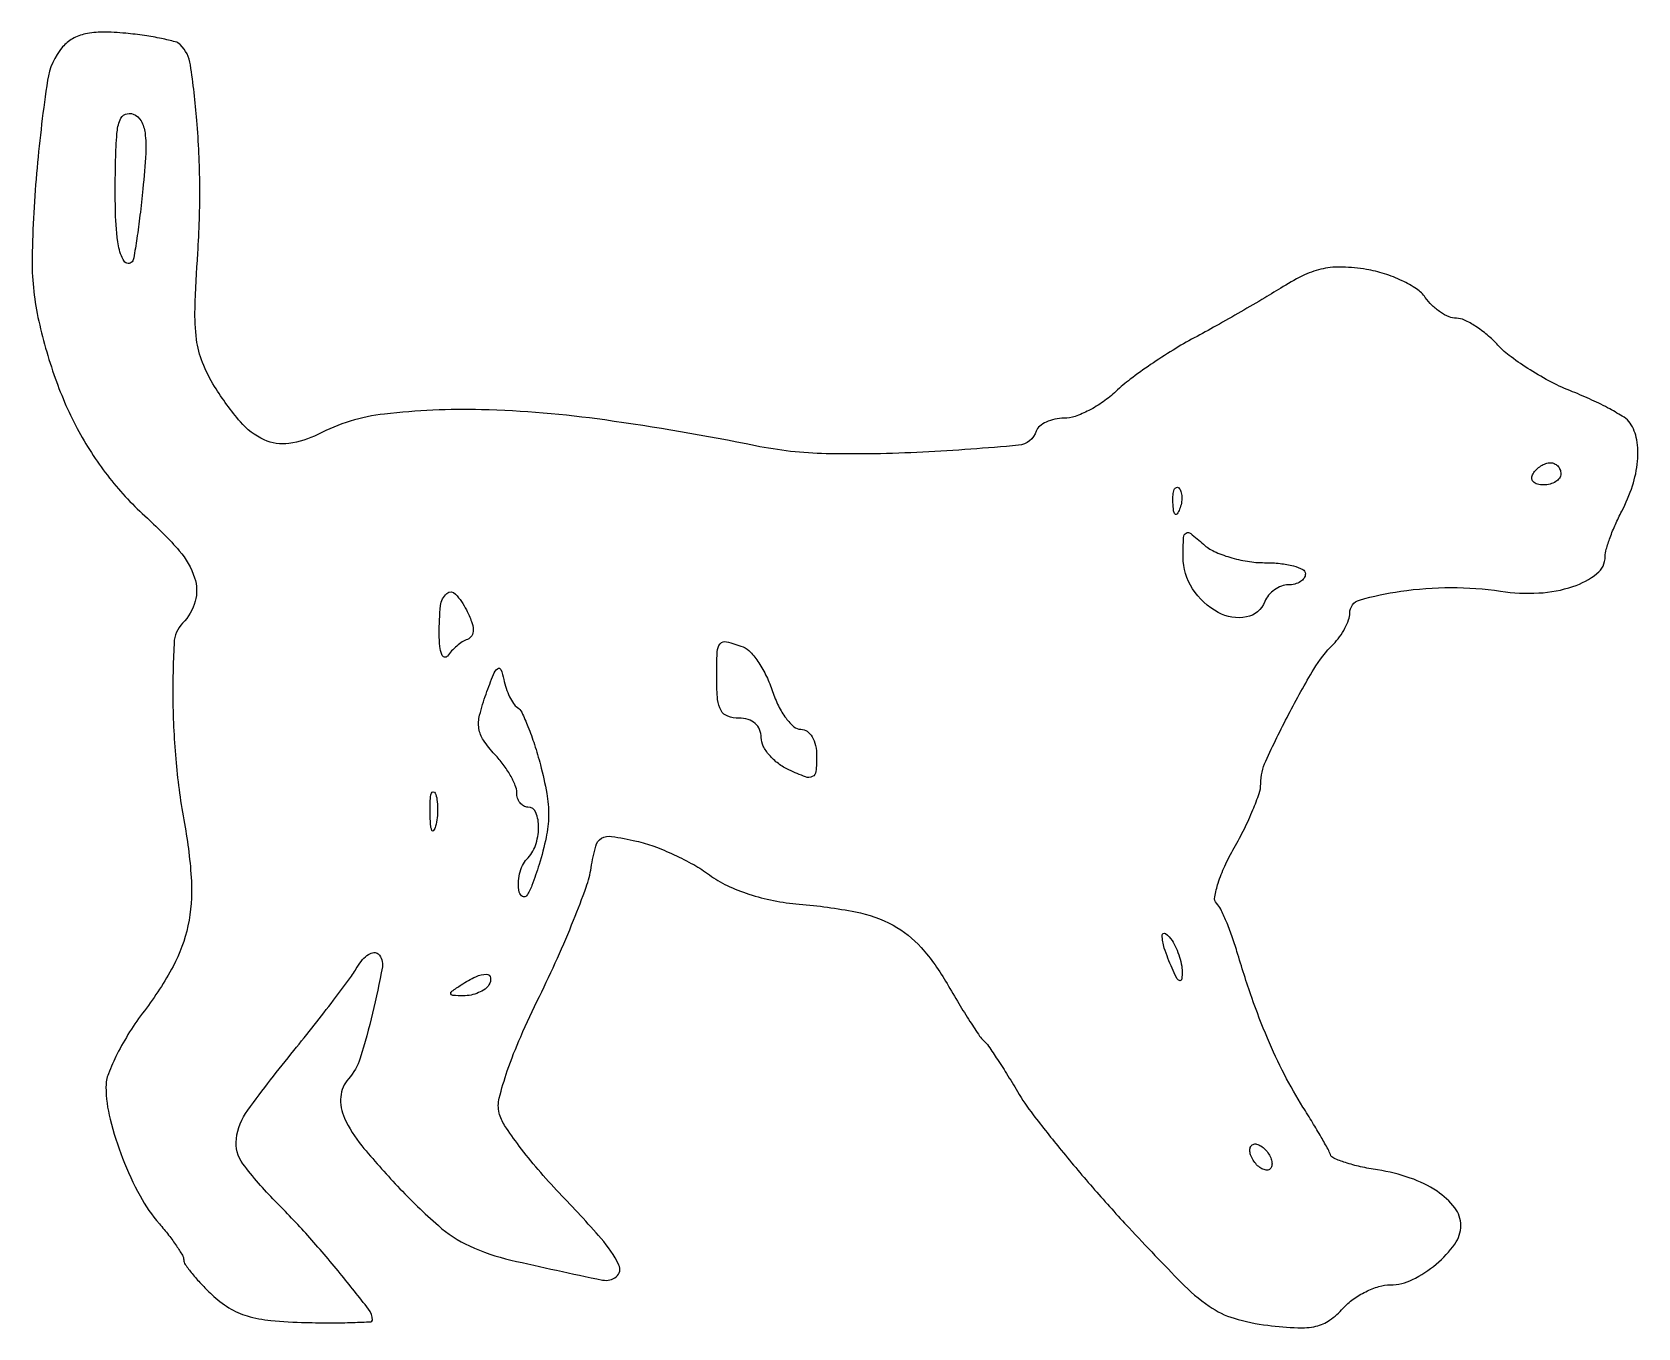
# Model space of a CAD drawing. Extents: x 0 to 145, y 0 to 117.
import ezdxf

# ---------------------------------------------------------------- set-up
doc = ezdxf.new("R2010")
doc.units = 0

msp = doc.modelspace()

# ---------------------------------------------------------------- linework, layer by layer
for points in [[(3.112214, 115.425553, 0.139956), (1.750249, 112.419011, 0.014089), (0.806204, 104.527617, 0.018302), (0.368174, 96.466799, 0.05754), (0.893588, 91.081932, 0.031609), (2.441104, 85.605845, 0.040001), (4.57839, 80.80142, 0.042262), (7.337468, 76.617632, 0.043313), (10.740271, 72.994506, -0.032316), (13.612394, 70.067957, -0.097119), (14.991541, 67.646732, -0.150673), (15.044668, 65.525807, -0.123569), (13.913541, 63.55, 0.180357), (13.14499, 61.776671, 0.01534), (13.036912, 56.727924, 0.020509), (13.325231, 50.999288, 0.022878), (14.080763, 45.520933, -0.031544), (14.704647, 40.335053, -0.066962), (14.393931, 36.311011, -0.071002), (13.051409, 32.662095, -0.039471), (10.475692, 28.671958, 0.022342), (9.146442, 26.759705, 0.023922), (8.025407, 24.778566, 0.024383), (7.232651, 22.995434, 0.094304), (7.015056, 21.809991, 0.060471), (7.38774, 18.898513, 0.030983), (8.512604, 15.387552, 0.030922), (10.078429, 12.00751, 0.055069), (11.822007, 9.4897, -0.013194), (12.657338, 8.476175, -0.01712), (13.36529, 7.502527, -0.014883), (13.896414, 6.664137, -0.128618), (14.017277, 6.242394, 0.148891), (14.153905, 5.82855, 0.016341), (14.763966, 5.021315, 0.018823), (15.576079, 4.090666, 0.014157), (16.534938, 3.128042, 0.051544), (18.086202, 1.93389, 0.066163), (19.728396, 1.198723, 0.049559), (21.851804, 0.790908, 0.016489), (25.017662, 0.607922, 0.005669), (27.311549, 0.577127, 0.009453), (29.242688, 0.609608, 0.003549), (30.864319, 0.67909, 0.399667), (31, 0.821719, 0.166952), (30.660791, 1.809289, 0.005794), (28.090224, 5.032042, 0.011405), (25.17407, 8.440659, 0.013269), (22.245128, 11.540623, -0.0353), (19.351546, 14.886709, -0.194084), (18.752382, 17.147835, -0.12811), (19.778807, 19.723642, -0.01233), (23.940267, 25.100126, 0.004028), (25.769024, 27.383471, 0.004502), (27.493314, 29.613302, 0.004157), (28.928816, 31.53764, 0.023749), (29.632716, 32.600126, -0.04461), (30.12164, 33.275245, -0.074336), (30.654559, 33.730023, -0.109191), (31.143913, 33.903417, -0.225042), (31.520706, 33.778677, -0.253623), (31.896746, 32.611246, -0.012034), (31.011915, 28.444017, -0.017134), (29.903179, 24.399426, -0.107811), (28.852575, 22.55, 0.163446), (28.148935, 20.919378, 0.128605), (28.481088, 19.012491, 0.066111), (30.048288, 16.514386, 0.016288), (33.266714, 12.88088, 0.022096), (36.939557, 9.325524, 0.074033), (39.739599, 7.502347, 0.050441), (43.464362, 6.23246, 0.006471), (51.72336, 4.430344, 0.226663), (52.978544, 4.742704, 0.348602), (53.200719, 5.783831, 0.065298), (51.598701, 8.171209, 0.010733), (47.831982, 12.272524, -0.01383), (45.922632, 14.377503, -0.01599), (44.226316, 16.487814, -0.015157), (42.910286, 18.351732, -0.084843), (42.419273, 19.465621, -0.123798), (42.41986, 20.805048, -0.02135), (43.150056, 23.256684, -0.020122), (44.353072, 26.336338, -0.011511), (46.037671, 29.955284, 0.009152), (47.662373, 33.402955, 0.009879), (49.117136, 36.821659, 0.009461), (50.249771, 39.797856, 0.045993), (50.700874, 41.544129, -0.023155), (51.1108, 43.494359, -0.198928), (51.6361, 44.190821, -0.173332), (52.541382, 44.363614, -0.016795), (54.770788, 43.938927, -0.033119), (56.349781, 43.471107, -0.019572), (58.16621, 42.717242, -0.019534), (59.928363, 41.818591, -0.031506), (61.342717, 40.90474, 0.047744), (62.939714, 39.944796, 0.032539), (64.908105, 39.156879, 0.030512), (67.115148, 38.582282, 0.02831), (69.431665, 38.262719, -0.027319), (74.500516, 37.573695, -0.075962), (77.877768, 36.37386, -0.089684), (80.416958, 34.354384, -0.049124), (82.740211, 31.112847, 0.005024), (83.805898, 29.309478, 0.006863), (84.804297, 27.708149, 0.004674), (85.669532, 26.389188, 0.076151), (86.026281, 26, -0.071776), (86.379246, 25.621604, -0.005287), (87.178336, 24.44542, -0.007272), (88.099824, 23.012957, -0.005447), (89.074293, 21.409939, 0.029823), (90.497404, 19.307029, 0.007816), (93.027468, 16.11484, 0.007911), (96.028297, 12.564058, 0.008028), (99.125598, 9.127558, 0.006468), (103.825956, 4.207063, 0.045942), (106.339616, 2.074667, 0.080715), (108.589521, 0.986121, 0.043014), (111.625598, 0.359408, 0.016837), (114.320078, 0.13276, 0.068243), (115.957473, 0.273966, 0.097288), (117.18867, 0.818279, 0.0565), (118.404988, 1.891789, -0.05311), (119.306813, 2.698644, -0.04084), (120.439232, 3.380713, -0.041928), (121.618259, 3.847093, -0.073348), (122.654988, 4, 0.115245), (124.645274, 4.464914, 0.06035), (126.785411, 5.865561, 0.061529), (128.458768, 7.669615, 0.157516), (129, 9.345012, 0.167025), (128.453649, 10.934918, 0.080341), (126.854655, 12.419963, 0.063956), (124.44477, 13.61511, 0.045182), (121.507859, 14.341137, -0.016752), (119.959505, 14.631773, -0.023947), (118.611498, 15.000395, -0.021457), (117.564609, 15.391728, -0.214138), (117.253891, 15.726424, 0.044999), (117.045095, 16.198668, 0.004256), (116.421674, 17.300887, 0.005419), (115.651496, 18.603116, 0.004241), (114.788483, 20, -0.022075), (113.120512, 22.928405, -0.018058), (111.593513, 26.19311, -0.016476), (110.178089, 29.859366, -0.012169), (108.846463, 34, 0.013137), (108.392714, 35.401596, 0.014907), (107.883076, 36.718794, 0.014195), (107.387526, 37.806851, 0.076005), (107.016495, 38.340574, -0.238226), (106.845447, 38.910719, -0.032502), (107.151852, 40.156061, -0.031615), (107.744282, 41.686017, -0.021705), (108.597381, 43.340574, 0.014865), (109.508802, 45.050433, 0.01666), (110.280755, 46.74848, 0.016126), (110.839851, 48.228834, 0.080509), (110.987955, 49.101061, -0.105744), (111.441621, 51.146808, -0.012653), (113.485874, 55.333322, -0.015097), (115.771501, 59.422002, -0.061444), (117.521021, 61.663878, 0.039408), (118.086992, 62.326862, 0.035265), (118.56555, 63.094696, 0.037023), (118.895798, 63.848689, 0.084907), (119, 64.457885, -0.335046), (119.891205, 65.638561, -0.033268), (123.58375, 66.429922, -0.035667), (128.124697, 66.763386, -0.03773), (132.580911, 66.435596, 0.050765), (136.014121, 66.272718, 0.066533), (139.096212, 66.855589, 0.087147), (141.253858, 68.016543, 0.229746), (142, 69.554673, -0.071294), (142.093126, 70.204466, -0.016552), (142.438815, 71.255367, -0.016753), (142.92201, 72.449845, -0.015707), (143.493839, 73.635693, 0.041691), (144.45285, 75.920546, 0.055293), (144.908391, 78.1271, 0.064448), (144.839209, 80.069517, 0.109908), (144.234687, 81.568854, 0.102348), (143.697384, 82.08428, 0.015566), (142.407698, 82.83907, 0.016877), (140.805689, 83.642028, 0.013898), (139.046839, 84.392047, -0.025575), (137.177039, 85.241491, -0.020054), (135.241123, 86.343922, -0.020466), (133.520023, 87.518089, -0.045975), (132.344587, 88.573192, 0.030024), (131.373959, 89.50195, 0.03195), (130.318173, 90.287125, 0.033747), (129.329693, 90.837581, 0.110606), (128.604453, 91, -0.099832), (127.938616, 91.134281, -0.047721), (127.166558, 91.549442, -0.044687), (126.414903, 92.154867, -0.04814), (125.803301, 92.87044, 0.092973), (125.021947, 93.634748, 0.036332), (123.704037, 94.382916, 0.034396), (122.122648, 95.005262, 0.036138), (120.496597, 95.39272, 0.031323), (118.335489, 95.607479, 0.060034), (116.601445, 95.462346, 0.059392), (114.939401, 94.907738, 0.03003), (113, 93.846325, -0.006419), (111.338729, 92.832439, -0.00318), (109.20625, 91.586516, -0.003155), (106.978216, 90.322356, -0.004617), (105, 89.240241, 0.015342), (103.090006, 88.141585, 0.011775), (101.071426, 86.82994, 0.011941), (99.239898, 85.512264, 0.027508), (97.945281, 84.416196, -0.03663), (96.811876, 83.491545, -0.033345), (95.520626, 82.709758, -0.034983), (94.268673, 82.168869, -0.084671), (93.278614, 82, 0.05139), (92.442081, 81.913793, 0.057467), (91.673345, 81.65888, 0.065589), (91.082349, 81.283408, 0.1389), (90.779581, 80.838742, -0.297901), (89.174001, 79.566751, -0.009661), (80.563324, 78.949123, -0.018236), (71.851447, 78.811321, -0.044936), (65.5, 79.515798, 0.015179), (51.930695, 81.843976, 0.028362), (40.827293, 82.766099, 0.035233), (32.100256, 82.379352, 0.09088), (26.090085, 80.546585, -0.085115), (23.490807, 79.721327, -0.143813), (21.247434, 80.055926, -0.108711), (19.114681, 81.678257, -0.036734), (16.800486, 84.848957, -0.044143), (15.701935, 87.01789, -0.063791), (15.164215, 89.096073, -0.039899), (15.03601, 91.87943, -0.007974), (15.283067, 96.848957, 0.017959), (15.463013, 102.90464, 0.019391), (15.197457, 108.803812, 0.015452), (14.621428, 113.805321, 0.161336), (13.706478, 115.626856, 0.132983), (13.25519, 115.885835, 0.012845), (12.014353, 116.17752, 0.015608), (10.490391, 116.445363, 0.011717), (8.799397, 116.648116, 0.02245), (6.701218, 116.755229, 0.054519), (5.161064, 116.596317, 0.074514), (4.006492, 116.161076, 0.089763)], [(10.334545, 102.652794, -0.004779), (10.072987, 100.264807, -0.007153), (9.794814, 98.184987, -0.003426), (9.522322, 96.430936, -0.138793), (9.360037, 96.083333, -0.503125), (8.662506, 96.135122, -0.10142), (8.141204, 97.510686, -0.035557), (7.869754, 100.552068, -0.010583), (7.884846, 105.218615, -0.012368), (8.003299, 107.627494, -0.073059), (8.277882, 108.856975, -0.203943), (8.762968, 109.359287, -0.194105), (9.474508, 109.371409, -0.17548), (10.170698, 108.768361, -0.095849), (10.528856, 107.681871, -0.046896), (10.590392, 105.850664, -0.009852)], [(138, 77, -0.153634), (137.879982, 76.618621, -0.097988), (137.542039, 76.29375, -0.080552), (137.037096, 76.074545, -0.062283), (136.440983, 76, -0.066118), (135.889346, 76.073267, -0.138808), (135.521475, 76.29375, -0.191142), (135.392057, 76.620352, -0.139169), (135.5, 77, -0.06081), (135.806203, 77.382515, -0.051032), (136.2129, 77.70625, -0.053229), (136.653442, 77.926698, -0.089642), (137.059017, 78, -0.105429), (137.418051, 77.923444, -0.099231), (137.723586, 77.70625, -0.096318), (137.928382, 77.381732, -0.092995)], [(103.683114, 73.8125, -0.054073), (103.461564, 73.395823, -0.470617), (103.279315, 73.37858, -0.168741), (103.137993, 73.670344, -0.018894), (103.078947, 74.416667, -0.028489), (103.089945, 75.112848, -0.077125), (103.200665, 75.592839, -0.208169), (103.385309, 75.77538, -0.296942), (103.604167, 75.729167, -0.126455), (103.797407, 75.402231, -0.060344), (103.876576, 74.916927, -0.05415), (103.839148, 74.359369, -0.051402)], [(111.328741, 69, -0.025744), (112.735561, 68.927517, -0.040768), (113.921568, 68.70625, -0.0492), (114.761037, 68.386187, -0.284369), (115, 68, -0.151099), (114.882059, 67.618634, -0.09843), (114.550156, 67.29375, -0.081424), (114.05412, 67.074614, -0.063461), (113.468615, 67, 0.088478), (112.840167, 66.887915, 0.06652), (112.217991, 66.559375, 0.065663), (111.696157, 66.073415, 0.081035), (111.361626, 65.5, -0.261434), (109.691065, 64.112871, -0.171881), (107.161578, 64.518198, -0.1242), (104.848282, 66.658008, -0.145311), (104, 69.51523, -0.009728), (104.034051, 71.265277, -0.248575), (104.265543, 71.66385, -0.319321), (104.67792, 71.638732, -0.01414), (105.828741, 70.654988, 0.076039), (106.790539, 70.019641, 0.03494), (108.198721, 69.486153, 0.033577), (109.788959, 69.12192, 0.039528)], [(39.554004, 62.100056, 0.053968), (39.097053, 61.867653, 0.029886), (38.593799, 61.494454, 0.029455), (38.123695, 61.050558, 0.041609), (37.765313, 60.600056, -0.326686), (37.490463, 60.499587, -0.236306), (37.241942, 60.728871, -0.067004), (37.070468, 61.46877, -0.022243), (37.015313, 62.583333, -0.02668), (37.139222, 65.142503, -0.188747), (37.697615, 66.228745, -0.413533), (38.485997, 66.180295, -0.063585), (39.464745, 64.744074, -0.027424), (39.924106, 63.705277, -0.082127), (40.076057, 62.946458, -0.143721), (39.942125, 62.425719, -0.169316)], [(64.369844, 61.411572, -0.117845), (65.036564, 60.954449, -0.037127), (65.783561, 59.993845, -0.034746), (66.485237, 58.760542, -0.032268), (67.029184, 57.411572, 0.035222), (67.564737, 56.105687, 0.045521), (68.242209, 55.002149, 0.052739), (68.952915, 54.23457, 0.181575), (69.577552, 54, -0.153653), (70.14373, 53.821803, -0.107159), (70.602193, 53.327152, -0.082246), (70.900564, 52.557477, -0.05147), (71, 51.594085, -0.025477), (70.92917, 50.204911, -0.25641), (70.611146, 49.743917, -0.210382), (70.002144, 49.71333, -0.017439), (68.507802, 50.344085, -0.05305), (67.554023, 50.916175, -0.053566), (66.745395, 51.674512, -0.058869), (66.192333, 52.495457, -0.118244), (66.007802, 53.25, 0.096017), (65.864587, 53.971667, 0.117168), (65.465265, 54.530275, 0.107836), (64.827634, 54.880321, 0.071928), (64, 55, -0.087745), (62.997538, 55.177287, -0.177212), (62.392857, 55.6875, -0.10769), (62.082184, 56.67572, -0.022514), (62, 58.5, -0.008664), (62.042969, 60.979454, -0.163567), (62.312354, 61.697488, -0.293563), (62.889529, 61.886539, -0.027972)], [(44.059085, 55.975962, -0.14292), (44.446157, 55.536828, -0.014378), (45.008158, 54.243052, -0.017116), (45.591993, 52.627664, -0.012811), (46.127641, 50.812578, -0.021417), (46.699521, 48.23724, -0.047315), (46.862551, 46.232089, -0.048723), (46.644108, 44.268678, -0.02401), (46.007063, 41.836616, -0.011454), (45.364543, 39.942878, -0.068086), (44.877746, 39.0213, -0.394395), (44.518758, 38.949451, -0.201727), (44.229044, 39.35622, -0.061158), (44.150771, 40.147369, -0.050566), (44.256115, 40.988473, -0.052555), (44.517988, 41.751377, -0.087655), (44.90622, 42.30622, 0.113377), (45.679175, 43.540175, 0.078622), (45.969935, 45.166653, 0.100158), (45.726379, 46.507591, 0.307002), (45, 47, -0.130232), (44.618647, 47.101042, -0.100668), (44.29375, 47.385235, -0.088576), (44.07524, 47.810359, -0.07466), (44, 48.311439, 0.100489), (43.868722, 48.958038, 0.030376), (43.420504, 49.859658, 0.029079), (42.782259, 50.833359, 0.027923), (42.027248, 51.740378, -0.038044), (41.001575, 53.024487, -0.113982), (40.596995, 54.064689, -0.098015), (40.658992, 55.268572, -0.023933), (41.238892, 57.17894, -0.007884), (41.900059, 58.94437, -0.126399), (42.270319, 59.456942, -0.510737), (42.566766, 59.381044, -0.044133), (42.827326, 58.5, 0.031366), (43.042978, 57.695974, 0.032325), (43.355821, 56.933564, 0.034161), (43.712952, 56.313146, 0.104322)], [(36.692991, 45.269032, -0.087174), (36.51666, 44.883358, -0.597527), (36.356533, 44.900903, -0.080377), (36.235556, 45.431793, -0.012823), (36.194949, 46.5, -0.014395), (36.212705, 47.580113, -0.052471), (36.315079, 48.257153, -0.333666), (36.47713, 48.386009, -0.31318), (36.655937, 48.269032, -0.06278), (36.814405, 47.671085, -0.030339), (36.872264, 46.880008, -0.029507), (36.832894, 46.036634, -0.037336)], [(103.914402, 32, -0.051935), (103.838733, 31.464625, -0.491407), (103.656114, 31.384577, -0.152377), (103.391929, 31.658129, -0.014925), (103, 32.5, -0.019739), (102.304162, 34.313446, -0.081911), (102.114008, 35.466394, -0.608383), (102.407129, 35.618131, -0.095694), (103, 35, -0.040566), (103.367204, 34.315929, -0.028934), (103.668473, 33.5, -0.029384), (103.865933, 32.682866, -0.053798)], [(41.5, 31, -0.101161), (41.140373, 30.617978, -0.052761), (40.566787, 30.298248, -0.049393), (39.883651, 30.083635, -0.053738), (39.190983, 30.015313, -0.012098), (38.238528, 30.046994, -0.343021), (38.064256, 30.199331, -0.295079), (38.157251, 30.430616, -0.010223), (39, 31, -0.03301), (40.319161, 31.733972, -0.110887), (41.277708, 31.949198, -0.372932), (41.633474, 31.640978, -0.175918)], [(112, 14.881966, -0.117858), (111.920761, 14.550471, -0.186277), (111.70625, 14.357263, -0.154201), (111.382383, 14.338175, -0.076764), (111, 14.5, -0.064269), (110.617474, 14.810561, -0.051777), (110.29375, 15.230237, -0.053414), (110.073533, 15.689814, -0.085235), (110, 16.118034, -0.117858), (110.079239, 16.449529, -0.186277), (110.29375, 16.642737, -0.154201), (110.617617, 16.661825, -0.076764), (111, 16.5, -0.064269), (111.382526, 16.189439, -0.051777), (111.70625, 15.769763, -0.053414), (111.926467, 15.310186, -0.085235)]]:
    msp.add_lwpolyline(points, format="xyb", close=True)

doc.saveas('drawing.dxf')
